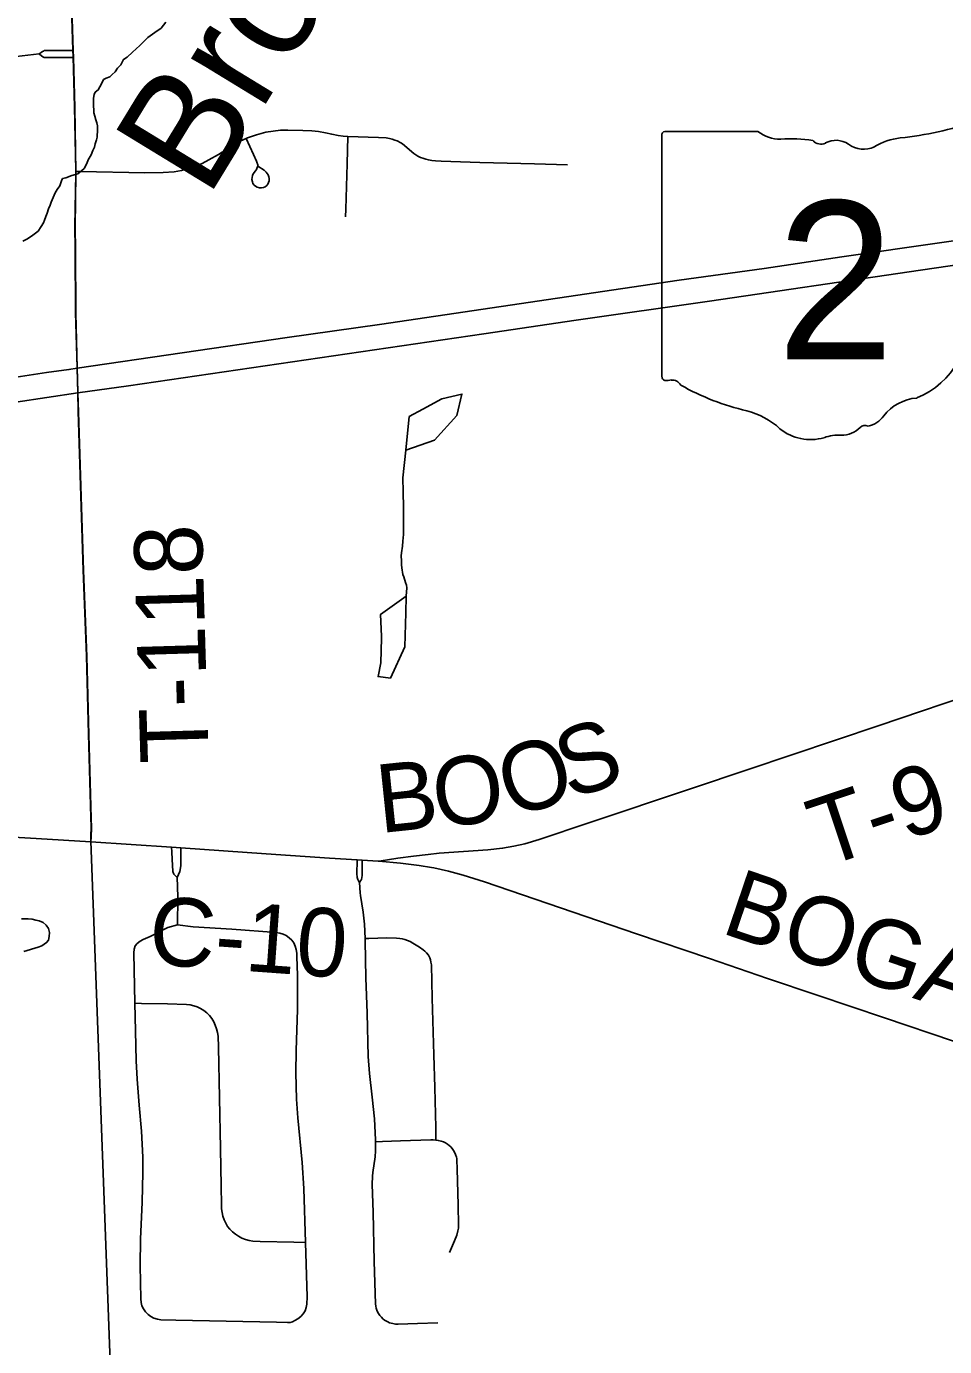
# Model space of a CAD drawing. Extents: x -16.6 to 83, y -37.7 to 22.
# Drawn here: x -6.08 to -5.316, y 15.017 to 16.114 of the extents above; entities that cross this region are included whole.
import ezdxf

# ---------------------------------------------------------------- set-up
doc = ezdxf.new("R2010")
doc.units = 0
for name, color, linetype in [('GM_X_Corporation', 7, 'Continuous'), ('GM_X_County_Road', 7, 'Continuous'), ('GM_X_County_Road_Text', 7, 'Continuous'), ('GM_X_Minor_Lake', 7, 'Continuous'), ('GM_X_Minor_River', 7, 'Continuous'), ('GM_X_Minor_River_Text', 7, 'Continuous'), ('GM_X_State_Route', 7, 'Continuous'), ('GM_X_State_Shield', 7, 'Continuous'), ('GM_X_Township_Road', 7, 'Continuous'), ('GM_X_Township_Road_Text', 7, 'Continuous')]:
    doc.layers.add(name, color=color, linetype=linetype)

msp = doc.modelspace()

# ---------------------------------------------------------------- linework, layer by layer
at = {"layer": 'GM_X_Corporation'}
for points in [[(-6.0441, 16.1914), (-6.0413, 16.1036), (-6.041, 16.0946), (-6.0408, 16.0889), (-6.0397, 16.0474), (-6.0387, 15.9942), (-6.0387, 15.9921), (-6.0395, 15.9478), (-6.0392, 15.9292), (-6.0389, 15.8765), (-6.0376, 15.8307), (-6.037, 15.8102), (-6.0366, 15.7942), (-6.0324, 15.6623), (-6.0297, 15.5909), (-6.0281, 15.5257), (-6.026, 15.4567), (-6.0257, 15.4488), (-6.0261, 15.4406), (-6.0262, 15.4369), (-6.0026, 14.8024)], [(-6.0026, 14.8024), (-6.0262, 15.4369), (-6.0261, 15.4406), (-6.0257, 15.4488), (-6.026, 15.4567), (-6.0281, 15.5257), (-6.0297, 15.5909), (-6.0324, 15.6623), (-6.0366, 15.7942), (-6.037, 15.8102), (-6.0376, 15.8307), (-6.0389, 15.8765), (-6.0392, 15.9292), (-6.0395, 15.9478), (-6.0387, 15.9921), (-6.0387, 15.9942), (-6.0397, 16.0474), (-6.0408, 16.0889), (-6.041, 16.0946), (-6.0413, 16.1036), (-6.0441, 16.1914)]]:
    msp.add_lwpolyline(points, dxfattribs=at)
at = {"layer": 'GM_X_County_Road'}
msp.add_line((-6.026, 15.4364), (-5.959, 15.4318), dxfattribs=at)
for points in [[(-6.0904, 15.4401), (-6.0717, 15.4392), (-6.026, 15.4364)], [(-5.959, 15.4318), (-5.9514, 15.4312), (-5.8803, 15.4264), (-5.8276, 15.4227), (-5.8048, 15.4214)], [(-5.8048, 15.4214), (-5.8004, 15.4211), (-5.7872, 15.4203), (-5.7866, 15.4202)], [(-5.7866, 15.4202), (-5.7686, 15.4186), (-5.7532, 15.4167), (-5.7429, 15.415)], [(-5.7429, 15.415), (-5.7409, 15.4146), (-5.7287, 15.412), (-5.7166, 15.4087), (-5.6989, 15.403), (-5.5724, 15.3597), (-5.5117, 15.3394), (-5.4635, 15.3228), (-5.4223, 15.3088), (-5.3663, 15.2899), (-5.2515, 15.2512), (-5.1453, 15.2158), (-4.9919, 15.1647), (-4.8976, 15.1331), (-4.8033, 15.1016), (-4.7554, 15.0858), (-4.7177, 15.0734), (-4.6845, 15.0624), (-4.5169, 15.0073), (-4.4579, 14.9879), (-4.44, 14.9826), (-4.425, 14.9783), (-4.4132, 14.9756)]]:
    msp.add_lwpolyline(points, dxfattribs=at)
at = {"layer": 'GM_X_Minor_Lake'}
for points in [[(-5.7643, 15.762), (-5.7403, 15.7702), (-5.7219, 15.7907), (-5.7176, 15.8085), (-5.7344, 15.8045), (-5.7501, 15.7959)], [(-5.7501, 15.7959), (-5.7615, 15.7898), (-5.7643, 15.762)], [(-5.7845, 15.6074), (-5.7845, 15.6056), (-5.785, 15.5851), (-5.7873, 15.5737), (-5.777, 15.5725), (-5.7651, 15.5983), (-5.7642, 15.6268), (-5.7638, 15.6405)], [(-5.7638, 15.6405), (-5.7852, 15.6254), (-5.7845, 15.6074)]]:
    msp.add_lwpolyline(points, dxfattribs=at)
at = {"layer": 'GM_X_Minor_River'}
for points in [[(-5.9637, 16.1178), (-5.9675, 16.1129), (-5.9729, 16.1091), (-5.9786, 16.105), (-5.9855, 16.0985), (-5.9916, 16.0929), (-5.9958, 16.0887), (-5.9989, 16.0868), (-6.0012, 16.0823), (-6.0039, 16.0796), (-6.0058, 16.0766), (-6.0085, 16.0743), (-6.0104, 16.0724), (-6.0134, 16.0713), (-6.0157, 16.0701), (-6.0173, 16.0664), (-6.0199, 16.0614), (-6.0226, 16.0595), (-6.0234, 16.0576), (-6.0238, 16.0546), (-6.0238, 16.0519), (-6.0238, 16.0485), (-6.0235, 16.0443), (-6.0235, 16.0424), (-6.0227, 16.0397), (-6.022, 16.0367), (-6.0212, 16.034), (-6.0205, 16.0317), (-6.0205, 16.0283), (-6.0205, 16.0264), (-6.0209, 16.0245), (-6.0209, 16.0222), (-6.0213, 16.0199), (-6.0224, 16.0165), (-6.0232, 16.0139), (-6.0244, 16.0112)], [(-6.0244, 16.0112), (-6.0259, 16.0074), (-6.0282, 16.0032), (-6.0294, 16.0002), (-6.0317, 15.996), (-6.034, 15.9941), (-6.037, 15.9918), (-6.042, 15.9904), (-6.047, 15.9885), (-6.0496, 15.9877), (-6.0504, 15.9858), (-6.0519, 15.9817), (-6.0542, 15.9786), (-6.0558, 15.976), (-6.0592, 15.968), (-6.06, 15.9657), (-6.0612, 15.9627), (-6.0623, 15.9589), (-6.0635, 15.9562), (-6.0646, 15.9532), (-6.0654, 15.9509), (-6.0673, 15.9479), (-6.07, 15.9441), (-6.0742, 15.9407), (-6.0788, 15.9376), (-6.0826, 15.9358)], [(-5.7643, 15.762), (-5.7667, 15.7388), (-5.7664, 15.7274), (-5.7661, 15.7144), (-5.7661, 15.7022), (-5.7662, 15.6919), (-5.7666, 15.6862), (-5.767, 15.6821), (-5.7678, 15.6767), (-5.7682, 15.6741), (-5.7678, 15.6699), (-5.7678, 15.6665), (-5.7674, 15.6642), (-5.7667, 15.6585), (-5.766, 15.6565), (-5.7645, 15.652), (-5.7637, 15.6497), (-5.7633, 15.6474), (-5.7638, 15.6405)]]:
    msp.add_lwpolyline(points, dxfattribs=at)
at = {"layer": 'GM_X_State_Route'}
for points in [[(-6.0368, 15.8096), (-5.9948, 15.8155), (-5.6994, 15.8586), (-5.6225, 15.87), (-5.5117, 15.8858), (-5.3456, 15.9102), (-5.0902, 15.9475), (-4.9856, 15.9624), (-4.9118, 15.9736), (-4.844, 15.9831), (-4.7394, 15.9984), (-4.601, 16.0188), (-4.4564, 16.0398), (-4.4421, 16.0418)], [(-6.1604, 15.8115), (-6.1546, 15.8125), (-6.1244, 15.8172), (-6.0629, 15.8264), (-6.0444, 15.8289), (-6.0374, 15.8301), (-5.863, 15.8555), (-5.7861, 15.8665), (-5.537, 15.9032), (-5.4662, 15.9131), (-5.4016, 15.9227), (-5.2354, 15.9466)], [(-6.5461, 15.6999), (-6.5274, 15.7045), (-6.5196, 15.7064), (-6.3373, 15.7516), (-6.3304, 15.7532), (-6.2969, 15.762), (-6.2335, 15.7758), (-6.156, 15.7911), (-6.1383, 15.7941), (-6.1145, 15.798), (-6.0628, 15.8057), (-6.0368, 15.8096)]]:
    msp.add_lwpolyline(points, dxfattribs=at)
at = {"layer": 'GM_X_State_Shield'}
for p, q in [((-5.4715, 16.0269), (-5.5487, 16.0269)), ((-5.5513, 16.0234), (-5.5513, 15.8233))]:
    msp.add_line(p, q, dxfattribs=at)
for centre, radius, start, end in [((-5.5483, 16.0239), 0.00305, 98.1301, 188.1301), ((-5.4531, 16.0501), 0.0296, 231.6195, 271.1119), ((-5.3816, 16.2997), 0.2796, 275.8445, 288.9065), ((-5.4433, 15.9145), 0.1064, 80.4867, 94.9883), ((-5.4191, 16.0249), 0.00855, 219.7921, 297.1024), ((-5.4066, 16.0018), 0.0178, 54.4667, 119.1411), ((-5.3836, 16.0335), 0.0214, 233.8562, 294.8282), ((-5.3459, 15.9658), 0.0563, 97.3462, 120.7689), ((-5.3659, 15.87), 0.0699, 292.3089, 8.9858), ((-5.5482, 15.8229), 0.00308, 171.9584, 258.3066), ((-5.5478, 15.8434), 0.0235, 267.339, 280.6039), ((-5.543, 15.8118), 0.00848, 29.7484, 93.2717), ((-5.4359, 15.9916), 0.2019, 240.4129, 257.1985), ((-5.3364, 15.7671), 0.0383, 94.4031, 142.5768), ((-5.4961, 15.7334), 0.0632, 47.1842, 75.836), ((-5.3849, 15.8039), 0.0226, 282.8732, 323.2771), ((-5.4278, 15.8108), 0.0401, 230.7004, 286.2918), ((-5.4046, 15.7416), 0.0329, 85.6951, 111.2099), ((-5.4017, 15.7958), 0.0214, 268.777, 315.5493), ((-5.3824, 15.7764), 0.00601, 65.7517, 132.6484)]:
    msp.add_arc(centre, radius, start, end, dxfattribs=at)
at = {"layer": 'GM_X_Township_Road'}
for points in [[(-6.0406, 16.0883), (-6.0408, 16.0941), (-6.041, 16.1031), (-6.0439, 16.1908), (-6.0468, 16.2655), (-6.0495, 16.3651), (-6.0502, 16.399)], [(-6.069, 16.0914), (-6.0675, 16.0925), (-6.0662, 16.0933), (-6.0654, 16.0938), (-6.0648, 16.0941), (-6.0537, 16.0941), (-6.0459, 16.0941), (-6.0408, 16.0941)], [(-6.1108, 16.0877), (-6.0926, 16.0888), (-6.069, 16.0914)], [(-6.069, 16.0914), (-6.0668, 16.0895), (-6.0656, 16.0888), (-6.065, 16.0885), (-6.0568, 16.0884), (-6.0456, 16.0883), (-6.0406, 16.0883)], [(-6.0385, 15.9936), (-6.0395, 16.0468), (-6.0406, 16.0883)], [(-5.8969, 16.0211), (-5.8958, 16.0216), (-5.8883, 16.0242), (-5.8807, 16.0262), (-5.8745, 16.0273), (-5.8685, 16.0279), (-5.8623, 16.0281), (-5.8499, 16.0278), (-5.8423, 16.0275), (-5.8397, 16.0273), (-5.8369, 16.027), (-5.8311, 16.0259), (-5.8258, 16.0246), (-5.8204, 16.0235), (-5.8163, 16.023), (-5.8123, 16.0228)], [(-6.0385, 15.9936), (-6.0346, 15.9936), (-5.9813, 15.9924), (-5.9659, 15.9927), (-5.9567, 15.9934), (-5.9507, 15.9945), (-5.9449, 15.996), (-5.9391, 15.998), (-5.9335, 16.0004), (-5.928, 16.0032), (-5.9201, 16.0079), (-5.907, 16.0161), (-5.9015, 16.0191), (-5.8969, 16.0211)], [(-5.8872, 15.9981), (-5.882, 15.9947), (-5.8802, 15.993), (-5.8788, 15.9909), (-5.8781, 15.9893), (-5.8778, 15.9877), (-5.8779, 15.986), (-5.8784, 15.9844), (-5.8789, 15.9831), (-5.8799, 15.9819), (-5.8811, 15.981), (-5.8825, 15.9803), (-5.8841, 15.9801), (-5.8858, 15.9801), (-5.8877, 15.9805), (-5.8893, 15.9813), (-5.8904, 15.9823), (-5.8913, 15.9836), (-5.8918, 15.9851), (-5.8922, 15.9869), (-5.892, 15.9886), (-5.8917, 15.9903), (-5.8911, 15.9916), (-5.8892, 15.9942), (-5.8885, 15.9952), (-5.888, 15.9962), (-5.8875, 15.9975), (-5.8874, 15.9992), (-5.8875, 15.9999), (-5.8878, 16.0006), (-5.8885, 16.0023), (-5.891, 16.0079), (-5.8969, 16.0211)], [(-5.8143, 15.9558), (-5.8141, 15.9622), (-5.8129, 16.0001), (-5.8123, 16.0228)], [(-5.8123, 16.0228), (-5.7868, 16.0219), (-5.7805, 16.0215), (-5.7779, 16.021), (-5.7755, 16.0205), (-5.7733, 16.0197), (-5.7713, 16.019), (-5.7684, 16.0175), (-5.7669, 16.0165), (-5.7652, 16.0153), (-5.7592, 16.0099), (-5.7576, 16.0086), (-5.7558, 16.0074), (-5.7541, 16.0064), (-5.7521, 16.0054), (-5.7501, 16.0046), (-5.7476, 16.0038), (-5.7454, 16.0033), (-5.7427, 16.0028), (-5.7395, 16.0025), (-5.7349, 16.0022), (-5.7026, 16.0012), (-5.6572, 16), (-5.6297, 15.9993)], [(-6.026, 15.4364), (-6.0259, 15.4401), (-6.0255, 15.4483), (-6.0257, 15.4561), (-6.0279, 15.5252), (-6.0295, 15.5904), (-6.0322, 15.6618), (-6.0364, 15.7936), (-6.0368, 15.8096), (-6.0374, 15.8301), (-6.0386, 15.8759), (-6.039, 15.9286), (-6.0392, 15.9473), (-6.0385, 15.9916), (-6.0385, 15.9936)], [(-5.7866, 15.4202), (-5.7794, 15.4214), (-5.7709, 15.4228), (-5.7577, 15.4245), (-5.7457, 15.4258), (-5.7364, 15.4268), (-5.6961, 15.4296), (-5.6837, 15.431), (-5.6745, 15.4326), (-5.6654, 15.4347), (-5.6534, 15.4382), (-5.6121, 15.452), (-5.5267, 15.4806), (-5.4795, 15.4963), (-5.3706, 15.5331), (-5.2822, 15.5629), (-5.2614, 15.5701)], [(-5.9544, 15.4065), (-5.9571, 15.4093), (-5.958, 15.4117), (-5.9583, 15.4168), (-5.9586, 15.4216), (-5.9589, 15.4281), (-5.959, 15.4318)], [(-5.9544, 15.4065), (-5.952, 15.4117), (-5.9514, 15.4162), (-5.9514, 15.4278), (-5.9514, 15.4312)], [(-5.8026, 15.4026), (-5.8035, 15.4038), (-5.8041, 15.4049), (-5.8046, 15.4067), (-5.8048, 15.4076), (-5.8049, 15.4091), (-5.8048, 15.4214)], [(-5.8026, 15.4026), (-5.8019, 15.4038), (-5.8012, 15.405), (-5.8008, 15.4066), (-5.8006, 15.4083), (-5.8005, 15.4174), (-5.8004, 15.4211)], [(-5.9541, 15.3674), (-5.9538, 15.39), (-5.954, 15.3992), (-5.9544, 15.4065)], [(-5.7981, 15.3559), (-5.7987, 15.3678), (-5.7998, 15.3777), (-5.802, 15.3918), (-5.8022, 15.3939), (-5.8026, 15.4026)], [(-6.0838, 15.3724), (-6.0782, 15.3724), (-6.075, 15.372), (-6.0719, 15.3713), (-6.0691, 15.3707), (-6.0658, 15.3692), (-6.0632, 15.3671), (-6.0614, 15.3642), (-6.0605, 15.3609), (-6.0607, 15.3576), (-6.0614, 15.3545), (-6.0629, 15.3525), (-6.0669, 15.3499), (-6.0699, 15.3487), (-6.0818, 15.3451)], [(-5.9894, 15.3021), (-5.9903, 15.3441), (-5.9901, 15.347), (-5.9892, 15.3497), (-5.9875, 15.3518), (-5.9851, 15.3536), (-5.9825, 15.3551), (-5.9769, 15.3577), (-5.9621, 15.3652), (-5.9541, 15.3674)], [(-5.8476, 15.1031), (-5.849, 15.148), (-5.8505, 15.1697), (-5.8539, 15.2068), (-5.855, 15.2223), (-5.8557, 15.2441), (-5.8555, 15.2628), (-5.8543, 15.2969), (-5.8543, 15.32), (-5.8543, 15.3254), (-5.8547, 15.3408), (-5.8549, 15.3438), (-5.8554, 15.3468), (-5.8562, 15.3496), (-5.8573, 15.3523), (-5.859, 15.3546), (-5.8612, 15.3566), (-5.8636, 15.3583), (-5.8662, 15.3596), (-5.869, 15.3604), (-5.872, 15.3608), (-5.9088, 15.3636), (-5.9409, 15.3656), (-5.9541, 15.3674)], [(-5.7393, 15.1883), (-5.7394, 15.1914), (-5.7394, 15.1989), (-5.7401, 15.2319), (-5.7408, 15.2591), (-5.7423, 15.3063), (-5.743, 15.3339), (-5.7433, 15.3363), (-5.7437, 15.3382), (-5.7442, 15.3399), (-5.7454, 15.342), (-5.747, 15.3441), (-5.7483, 15.3454), (-5.7498, 15.3466), (-5.7528, 15.3487), (-5.7585, 15.3521), (-5.7607, 15.3533), (-5.7628, 15.3543), (-5.765, 15.3552), (-5.7672, 15.3557), (-5.7693, 15.356), (-5.772, 15.3562), (-5.7801, 15.3564), (-5.795, 15.3559), (-5.7981, 15.3559)], [(-5.7893, 15.1869), (-5.7893, 15.1886), (-5.7903, 15.206), (-5.7921, 15.2239), (-5.7944, 15.2436), (-5.7954, 15.2579), (-5.7964, 15.2939), (-5.7974, 15.3231), (-5.798, 15.3541), (-5.7981, 15.3559)], [(-5.8476, 15.1031), (-5.8572, 15.1034), (-5.8853, 15.104), (-5.8915, 15.1043), (-5.8946, 15.1048), (-5.8976, 15.1056), (-5.9005, 15.1068), (-5.9033, 15.1083), (-5.9059, 15.11), (-5.9083, 15.112), (-5.9105, 15.1142), (-5.9124, 15.1166), (-5.914, 15.1193), (-5.9153, 15.1221), (-5.9163, 15.1251), (-5.917, 15.1282), (-5.9174, 15.1312), (-5.9175, 15.1344), (-5.9178, 15.15), (-5.9184, 15.1812), (-5.9201, 15.2655), (-5.9203, 15.2748), (-5.9207, 15.2779), (-5.9215, 15.2809), (-5.9226, 15.2839), (-5.9239, 15.2867), (-5.9256, 15.2893), (-5.9275, 15.2918), (-5.9297, 15.294), (-5.9321, 15.296), (-5.9348, 15.2976), (-5.9376, 15.299), (-5.9405, 15.3), (-5.9436, 15.3007), (-5.9466, 15.3011), (-5.9623, 15.3015), (-5.9841, 15.302), (-5.9894, 15.3021)], [(-5.8565, 15.0384), (-5.8585, 15.0373), (-5.8604, 15.0367), (-5.8626, 15.0367), (-5.8718, 15.0368), (-5.9555, 15.0385), (-5.9678, 15.039), (-5.9707, 15.0394), (-5.9736, 15.0403), (-5.9762, 15.0416), (-5.9785, 15.0434), (-5.9806, 15.0455), (-5.9823, 15.0479), (-5.9836, 15.0504), (-5.9843, 15.0533), (-5.9845, 15.0563), (-5.985, 15.0841), (-5.9848, 15.1058), (-5.9833, 15.1367), (-5.9828, 15.1615), (-5.9829, 15.174), (-5.984, 15.1957), (-5.9858, 15.2173), (-5.9876, 15.2389), (-5.9885, 15.2543), (-5.989, 15.2791), (-5.9894, 15.3021)], [(-5.7377, 15.0364), (-5.7544, 15.0358), (-5.7706, 15.0352), (-5.7728, 15.0353), (-5.7749, 15.0357), (-5.7764, 15.036), (-5.7779, 15.0365), (-5.7793, 15.0371), (-5.7807, 15.0379), (-5.782, 15.0387), (-5.7832, 15.0397), (-5.7845, 15.041), (-5.7857, 15.0424), (-5.7869, 15.044), (-5.7877, 15.0456), (-5.7884, 15.047), (-5.7888, 15.0485), (-5.7892, 15.0502), (-5.7894, 15.0521), (-5.7904, 15.0875), (-5.7914, 15.1285), (-5.7921, 15.1515), (-5.7918, 15.1583), (-5.7916, 15.1614), (-5.7897, 15.1743), (-5.7894, 15.1793), (-5.7893, 15.1869)], [(-5.7393, 15.1883), (-5.7414, 15.1884), (-5.7434, 15.1884), (-5.7687, 15.1878), (-5.7836, 15.1871), (-5.7893, 15.1869)], [(-5.7279, 15.0948), (-5.7237, 15.1045), (-5.7219, 15.1093), (-5.7209, 15.113), (-5.7205, 15.1152), (-5.7204, 15.1175), (-5.7208, 15.1343), (-5.7215, 15.1645), (-5.7217, 15.1716), (-5.7219, 15.173), (-5.7221, 15.1742), (-5.7228, 15.1762), (-5.7235, 15.1778), (-5.7245, 15.1796), (-5.7258, 15.1813), (-5.7268, 15.1826), (-5.7281, 15.1837), (-5.7296, 15.1848), (-5.7313, 15.186), (-5.7329, 15.1868), (-5.7349, 15.1875), (-5.7372, 15.188), (-5.7393, 15.1883)], [(-5.8565, 15.0384), (-5.8539, 15.0398), (-5.8516, 15.0416), (-5.8496, 15.0438), (-5.848, 15.0463), (-5.847, 15.049), (-5.8465, 15.0519), (-5.8463, 15.058), (-5.8476, 15.1031)]]:
    msp.add_lwpolyline(points, dxfattribs=at)

# ---------------------------------------------------------------- texts
at = {"layer": 'GM_X_County_Road_Text'}
for s, rotation, p in [('BOGART', 341.248, (-5.5035, 15.361)), ('C-10', 355.8855, (-5.9791, 15.3348))]:
    msp.add_text(s, height=0.05682, rotation=rotation, dxfattribs=at).set_placement(p)
at = {"layer": 'GM_X_Minor_River_Text'}
msp.add_text('Brook', height=0.09475, rotation=58.6003, dxfattribs=at).set_placement((-5.9292, 15.9703))
at = {"layer": 'GM_X_State_Shield'}
msp.add_text('2', height=0.1318, dxfattribs=at).set_placement((-5.456, 15.8374))
at = {"layer": 'GM_X_Township_Road_Text'}
for s, height, rotation, p in [('T-118', 0.05682, 91.6855, (-5.928, 15.5025)), ('S', 0.0568, 18.5981, (-5.628, 15.4712)), ('O', 0.0568, 17.6945, (-5.6766, 15.4557)), ('B', 0.0568, 5.9393, (-5.7857, 15.4435)), ('O', 0.0568, 5.3079, (-5.7395, 15.4484)), ('T-9', 0.05682, 18.4338, (-5.4171, 15.4147))]:
    msp.add_text(s, height=height, rotation=rotation, dxfattribs=at).set_placement(p)

doc.saveas('drawing.dxf')
